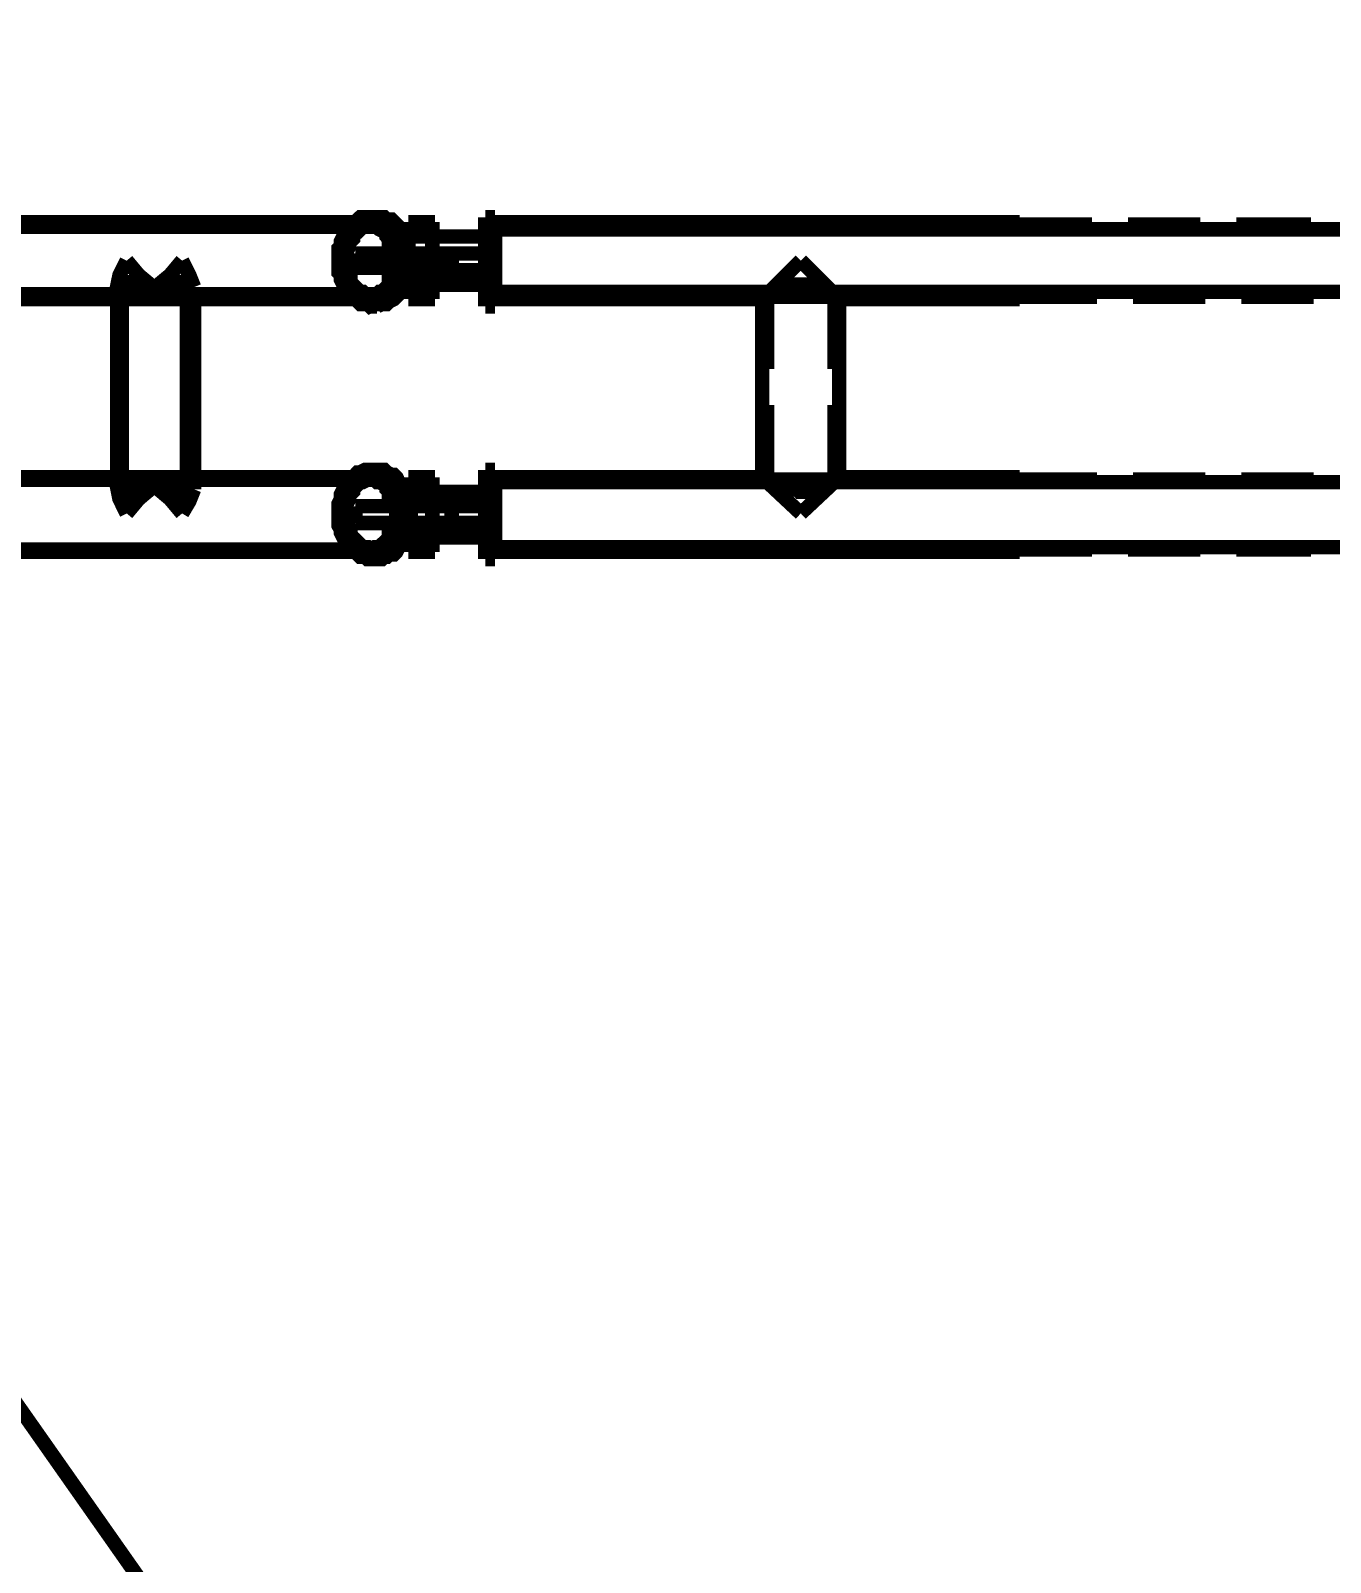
# Model space of a CAD drawing. Extents: x 0.1 to 11.6, y 0.3 to 16.2.
# Drawn here: x 5.672 to 6.572, y 13.002 to 14.063 of the extents above; entities that cross this region are included whole.
import ezdxf

# ---------------------------------------------------------------- set-up
doc = ezdxf.new("R2010")
doc.units = 0
doc.header["$MEASUREMENT"] = 0
doc.dimstyles.get("Standard").update_dxf_attribs({"dimtxt": 0.1, "dimasz": 0.1, "dimexe": 1.25, "dimexo": 0.625, "dimtad": 1, "dimtih": 1, "dimtxsty": 'Standard', "dimcen": 2.5, "dimazin": 3, "dimtfac": 1, "dimtmove": 0, "dimatfit": 3})

# ---------------------------------------------------------------- blocks, each defined once
blk = doc.blocks.new('_CLOSEDFILLED')
at = {"color": 0, "linetype": 'BYBLOCK'}
blk.add_solid([(-1, 0.164), (0, 0), (-1, -0.164)], dxfattribs=at)
blk = doc.blocks.new('*D5')
for p, q in [((4.9083, 14.0133), (4.9083, 15.4649)), ((5.0083, 15.4649), (6.0158, 15.4649)), ((6.9158, 15.4649), (7.9233, 15.4649)), ((8.0233, 14.9517), (8.0233, 15.4649))]:
    blk.add_line(p, q)
at = {"layer": 'Defpoints'}
for p in [(4.9083, 15.4649), (8.0233, 14.9517), (4.9083, 14.0133)]:
    blk.add_point(p, dxfattribs=at)
at = {"xscale": 0.1, "yscale": 0.1, "rotation": 180}
blk.add_blockref('_CLOSEDFILLED', (4.9083, 15.4649), dxfattribs=at)
at = {"xscale": 0.1, "yscale": 0.1}
blk.add_blockref('_CLOSEDFILLED', (8.0233, 15.4649), dxfattribs=at)
at = {"insert": (6.4658, 15.4649), "char_height": 0.1, "attachment_point": 5}
blk.add_mtext('250013512', dxfattribs=at)

msp = doc.modelspace()

# ---------------------------------------------------------------- linework, layer by layer
at = {"color": 0}
for points, const_width in [([(5.90668, 13.93), (5.37831, 13.93)], 0.01), ([(5.88997, 13.885), (5.88835, 13.8867), (5.88667, 13.89), (5.88667, 13.8933), (5.88499, 13.895), (5.88499, 13.8983), (5.88499, 13.9017), (5.88499, 13.905), (5.88499, 13.9083), (5.88499, 13.9117), (5.88667, 13.9133), (5.88667, 13.9167), (5.88835, 13.92), (5.88997, 13.9217), (5.89165, 13.925), (5.89333, 13.9267), (5.89501, 13.9283), (5.89665, 13.93)], 0.01), ([(5.90668, 13.8767), (5.905, 13.8767), (5.90332, 13.8767), (5.90169, 13.8783), (5.90001, 13.8783), (5.89665, 13.88), (5.89501, 13.8817), (5.89333, 13.8834), (5.89333, 13.8867), (5.89165, 13.8883), (5.88997, 13.89), (5.88997, 13.8933), (5.88835, 13.8967), (5.88835, 13.8983), (5.88835, 13.9017), (5.88835, 13.905), (5.88835, 13.9067), (5.88835, 13.91), (5.88997, 13.9133), (5.88997, 13.915), (5.89165, 13.9183), (5.89333, 13.92), (5.89333, 13.9217), (5.89501, 13.925), (5.89665, 13.925), (5.90001, 13.9267), (5.90169, 13.9283), (5.90332, 13.9283), (5.905, 13.93), (5.90668, 13.93)], 0.01), ([(5.89501, 13.885), (5.89333, 13.8867), (5.89165, 13.89), (5.89165, 13.8933), (5.88997, 13.895), (5.88997, 13.8983), (5.88997, 13.9017), (5.88997, 13.905), (5.88997, 13.9083), (5.88997, 13.9117), (5.89165, 13.9133), (5.89165, 13.9167), (5.89333, 13.92), (5.89501, 13.9217), (5.89665, 13.925), (5.89833, 13.9267), (5.90001, 13.9283), (5.90169, 13.93), (5.90332, 13.9317), (5.905, 13.9333), (5.90831, 13.9333), (5.91, 13.9333), (5.91168, 13.9333)], 0.01), ([(5.89665, 13.93), (5.89833, 13.9317), (5.90001, 13.9333), (5.90332, 13.9333), (5.905, 13.9333), (5.90831, 13.9333), (5.91, 13.9333), (5.91168, 13.9333), (5.91499, 13.9317), (5.91667, 13.9317), (5.91835, 13.93), (5.91997, 13.9283), (5.92165, 13.9267), (5.92333, 13.9233), (5.92503, 13.9217), (5.92665, 13.9183), (5.92833, 13.9167), (5.92833, 13.9133), (5.92833, 13.91), (5.93001, 13.9083), (5.93001, 13.905), (5.93001, 13.9017), (5.93001, 13.8983), (5.92833, 13.895), (5.92833, 13.8917), (5.92665, 13.89), (5.92665, 13.8867), (5.92503, 13.8834), (5.92333, 13.8817), (5.92165, 13.88), (5.91997, 13.8783), (5.91835, 13.8767), (5.91667, 13.875), (5.91336, 13.8733), (5.91168, 13.8733), (5.91, 13.8733), (5.90668, 13.8717), (5.905, 13.8733), (5.90332, 13.8733), (5.90001, 13.8733), (5.89833, 13.875), (5.89665, 13.8767)], 0.01), ([(5.91168, 13.9333), (5.90668, 13.9333)], 0.01), ([(5.90668, 13.93), (5.91, 13.93), (5.91168, 13.9283), (5.91336, 13.9283), (5.91499, 13.9267), (5.91667, 13.925), (5.91835, 13.925), (5.91997, 13.9217), (5.92165, 13.92), (5.92333, 13.9183), (5.92503, 13.915), (5.92503, 13.9133), (5.92665, 13.91), (5.92665, 13.9067), (5.92665, 13.905), (5.92665, 13.9017), (5.92665, 13.8983), (5.92665, 13.8967), (5.92503, 13.8933), (5.92503, 13.89), (5.92333, 13.8883), (5.92165, 13.8867), (5.91997, 13.8834), (5.91835, 13.8817), (5.91667, 13.88), (5.91499, 13.8783), (5.91336, 13.8783), (5.91168, 13.8767), (5.91, 13.8767), (5.90668, 13.8767)], 0.01), ([(5.91168, 13.9333), (5.91499, 13.9333), (5.91667, 13.9333), (5.91835, 13.9317), (5.92165, 13.9317), (5.92333, 13.93), (5.92503, 13.9283), (5.92665, 13.9267), (5.92833, 13.9233), (5.93001, 13.9217), (5.93164, 13.9183), (5.93164, 13.9167), (5.93332, 13.9133), (5.93332, 13.91), (5.935, 13.9083), (5.935, 13.905), (5.935, 13.9017), (5.935, 13.8983), (5.93332, 13.895), (5.93332, 13.8917), (5.93164, 13.89), (5.93164, 13.8867), (5.93001, 13.8834), (5.92833, 13.8817), (5.92665, 13.88), (5.92503, 13.8783), (5.92333, 13.8767), (5.91997, 13.875), (5.91835, 13.8733), (5.91667, 13.8733), (5.91499, 13.8733), (5.91168, 13.8717)], 0.01), ([(5.93332, 13.93), (5.93332, 13.92)], 0.01), ([(5.93332, 13.93), (5.94997, 13.93)], 0.01), ([(5.94997, 13.92), (5.94997, 13.93)], 0.01), ([(5.94997, 13.93), (5.95167, 13.93)], 0.01), ([(5.99333, 13.9333), (5.98665, 13.9333)], 0.01), ([(5.98665, 13.9333), (5.98665, 13.9033)], 0.01), ([(5.99333, 13.9333), (5.99333, 13.9033)], 0.01), ([(6.35667, 13.93), (5.99333, 13.93)], 0.01), ([(5.90668, 13.9267), (5.30832, 13.9267)], 0.01), ([(5.91997, 13.92), (5.91997, 13.9083)], 0.01), ([(5.91997, 13.92), (5.93164, 13.92)], 0.01), ([(5.93164, 13.92), (5.93332, 13.92)], 0.01), ([(5.95167, 13.92), (5.93164, 13.92)], 0.01), ([(5.93164, 13.92), (5.94168, 13.92)], 0.01), ([(5.93332, 13.92), (5.93332, 13.8867)], 0.01), ([(5.93332, 13.92), (5.935, 13.92)], 0.01), ([(5.93332, 13.92), (5.935, 13.92)], 0.01), ([(5.93332, 13.92), (5.93332, 13.9083)], 0.01), ([(5.94168, 13.92), (5.98665, 13.92)], 0.01), ([(5.94997, 13.9083), (5.94997, 13.92)], 0.01), ([(5.94997, 13.92), (5.95167, 13.92)], 0.01), ([(5.94997, 13.92), (5.95167, 13.92)], 0.01), ([(5.94997, 13.9083), (5.94997, 13.92)], 0.01), ([(5.95167, 13.92), (5.95335, 13.92)], 0.01), ([(8.22999, 13.925), (5.99333, 13.925)], 0.01), ([(6.40668, 13.93), (6.35667, 13.93)], 0.00667), ([(6.48167, 13.93), (6.43164, 13.93)], 0.00667), ([(6.55832, 13.93), (6.50667, 13.93)], 0.00667), ([(5.89665, 13.9083), (5.89665, 13.8983)], 0.01), ([(5.89665, 13.9083), (5.92833, 13.9083)], 0.01), ([(5.935, 13.9083), (5.91997, 13.9083)], 0.01), ([(5.92833, 13.9083), (5.92833, 13.8983)], 0.01), ([(5.92833, 13.9083), (5.935, 13.9083)], 0.01), ([(5.93332, 13.9083), (5.93332, 13.8983)], 0.01), ([(5.94168, 13.9083), (5.935, 13.9083)], 0.01), ([(5.935, 13.9083), (5.95833, 13.9083)], 0.01), ([(5.94168, 13.9083), (5.98665, 13.9083)], 0.01), ([(5.94997, 13.9083), (5.95167, 13.9083)], 0.01), ([(5.94997, 13.8983), (5.94997, 13.9083)], 0.01), ([(5.94997, 13.8983), (5.94997, 13.9083)], 0.01), ([(5.95833, 13.9083), (5.96332, 13.9083)], 0.01), ([(5.96332, 13.8983), (5.96332, 13.9083)], 0.01), ([(5.73833, 13.9033), (5.73335, 13.8933), (5.73167, 13.885), (5.73335, 13.8783), (5.74001, 13.8767)], 0.01), ([(5.73833, 13.9033), (5.74669, 13.8933), (5.75667, 13.885), (5.76665, 13.8783), (5.77669, 13.8767), (5.78168, 13.8783), (5.785, 13.885)], 0.01), ([(5.74001, 13.8767), (5.74832, 13.8783), (5.75836, 13.885), (5.76833, 13.8933), (5.77669, 13.9033)], 0.01), ([(5.785, 13.885), (5.78168, 13.8933), (5.77669, 13.9033)], 0.01), ([(5.89665, 13.8983), (5.92833, 13.8983)], 0.01), ([(5.92833, 13.8983), (5.935, 13.8983)], 0.01), ([(5.935, 13.8983), (5.95833, 13.8983)], 0.01), ([(5.94997, 13.8967), (5.94997, 13.8983)], 0.01), ([(5.96332, 13.8983), (5.95833, 13.8983)], 0.01), ([(5.98665, 13.9033), (5.98665, 13.8717)], 0.01), ([(5.99333, 13.9033), (5.99333, 13.8717)], 0.01), ([(6.20503, 13.9033), (6.17833, 13.8767)], 0.01), ([(6.23167, 13.8767), (6.20503, 13.9033)], 0.01), ([(5.91997, 13.8967), (5.91997, 13.8867)], 0.01), ([(5.91997, 13.8967), (5.935, 13.8967)], 0.01), ([(5.93164, 13.8867), (5.91997, 13.8867)], 0.01), ([(5.93164, 13.8867), (5.93332, 13.8867)], 0.01), ([(5.95167, 13.8867), (5.93164, 13.8867)], 0.01), ([(5.94168, 13.8867), (5.93164, 13.8867)], 0.01), ([(5.93332, 13.8967), (5.93332, 13.8867)], 0.01), ([(5.93332, 13.8867), (5.93332, 13.8767)], 0.01), ([(5.93332, 13.8867), (5.935, 13.8867)], 0.01), ([(5.93332, 13.8867), (5.935, 13.8867)], 0.01), ([(5.935, 13.8967), (5.94168, 13.8967)], 0.01), ([(5.94168, 13.8967), (5.98665, 13.8967)], 0.01), ([(5.94168, 13.8867), (5.98665, 13.8867)], 0.01), ([(5.94997, 13.8867), (5.94997, 13.8967)], 0.01), ([(5.94997, 13.8867), (5.94997, 13.8967)], 0.01), ([(5.94997, 13.8767), (5.94997, 13.8867)], 0.01), ([(5.94997, 13.8867), (5.95167, 13.8867)], 0.01), ([(5.94997, 13.8867), (5.95167, 13.8867)], 0.01), ([(5.95167, 13.8867), (5.95335, 13.8867)], 0.01), ([(6.22667, 13.8767), (6.22667, 13.8783), (6.22499, 13.8783), (6.22331, 13.88), (6.22168, 13.88), (6.22168, 13.8817), (6.22, 13.8817), (6.22, 13.8834), (6.21832, 13.8834), (6.21669, 13.885), (6.215, 13.885), (6.21332, 13.8867), (6.21164, 13.8867), (6.21001, 13.8883), (6.20833, 13.8883), (6.20665, 13.8883), (6.20503, 13.8883), (6.20335, 13.8883), (6.20167, 13.8883), (6.19997, 13.8883), (6.19997, 13.8867), (6.19835, 13.8867), (6.19667, 13.8867), (6.19499, 13.885), (6.19336, 13.885), (6.19336, 13.8834), (6.19168, 13.8834), (6.19, 13.8817), (6.18832, 13.8817), (6.18832, 13.88), (6.18668, 13.88), (6.18668, 13.8783), (6.185, 13.8783), (6.18332, 13.8767)], 0.00667), ([(5.30832, 13.88), (5.90668, 13.88)], 0.01), ([(5.48503, 13.8767), (5.74001, 13.8767)], 0.01), ([(5.73167, 13.885), (5.73167, 13.8767)], 0.01), ([(5.73167, 13.8767), (5.73167, 13.7533)], 0.01), ([(5.73503, 13.8817), (5.73503, 13.7483)], 0.01), ([(5.74001, 13.8767), (5.785, 13.8767)], 0.01), ([(5.74001, 13.8767), (5.74333, 13.8767)], 0.01), ([(5.77333, 13.8767), (5.77501, 13.8767)], 0.01), ([(5.78, 13.7483), (5.78, 13.8817)], 0.01), ([(5.785, 13.745), (5.785, 13.885)], 0.01), ([(5.785, 13.8767), (5.90668, 13.8767)], 0.01), ([(5.88997, 13.885), (5.89665, 13.8767)], 0.01), ([(5.91168, 13.8717), (5.91, 13.8733), (5.90668, 13.8733), (5.905, 13.8733), (5.90332, 13.875), (5.90169, 13.8767), (5.89833, 13.8783), (5.89665, 13.88), (5.89501, 13.8817), (5.89501, 13.885)], 0.01), ([(5.93332, 13.8767), (5.94997, 13.8767)], 0.01), ([(5.94997, 13.8767), (5.95167, 13.8767)], 0.01), ([(5.99333, 13.8817), (8.22999, 13.8817)], 0.01), ([(5.99333, 13.8767), (6.17833, 13.8767)], 0.01), ([(6.17833, 13.8767), (6.17833, 13.7533)], 0.01), ([(6.23167, 13.8767), (6.35667, 13.8767)], 0.01), ([(6.23167, 13.7533), (6.23167, 13.8767)], 0.01), ([(5.90668, 13.8717), (5.91168, 13.8717)], 0.01), ([(5.98665, 13.8717), (5.99333, 13.8717)], 0.01), ([(6.17833, 13.8767), (6.23167, 13.8767)], 0.00667), ([(6.17833, 13.8767), (6.18332, 13.8767)], 0.00667), ([(6.18332, 13.8767), (6.18332, 13.8283)], 0.00667), ([(6.22667, 13.8767), (6.23167, 13.8767)], 0.00667), ([(6.22667, 13.8283), (6.22667, 13.8767)], 0.00667), ([(6.35667, 13.8767), (6.41, 13.8767)], 0.00667), ([(6.435, 13.8767), (6.48503, 13.8767)], 0.00667), ([(6.50999, 13.8767), (6.56, 13.8767)], 0.00667), ([(6.18332, 13.8033), (6.18332, 13.7533)], 0.00667), ([(6.22667, 13.7533), (6.22667, 13.8033)], 0.00667), ([(5.90668, 13.7517), (5.30832, 13.7517)], 0.01), ([(5.74001, 13.7533), (5.48503, 13.7533)], 0.01), ([(5.74001, 13.7533), (5.73335, 13.7517), (5.73167, 13.7467), (5.73335, 13.7383), (5.73833, 13.7283)], 0.01), ([(5.73167, 13.7533), (5.73167, 13.745)], 0.01), ([(5.785, 13.745), (5.78168, 13.7517), (5.77669, 13.7533), (5.76665, 13.7517), (5.75667, 13.7467), (5.74669, 13.7383), (5.73833, 13.7283)], 0.01), ([(5.77669, 13.7283), (5.76833, 13.7383), (5.75836, 13.7467), (5.74832, 13.7517), (5.74001, 13.7533)], 0.01), ([(5.785, 13.7533), (5.74001, 13.7533)], 0.01), ([(5.74333, 13.7533), (5.74001, 13.7533)], 0.01), ([(5.77501, 13.7533), (5.77333, 13.7533)], 0.01), ([(5.90668, 13.7533), (5.785, 13.7533)], 0.01), ([(5.88997, 13.7083), (5.88835, 13.7116), (5.88667, 13.715), (5.88667, 13.7167), (5.88499, 13.72), (5.88499, 13.7233), (5.88499, 13.7267), (5.88499, 13.73), (5.88499, 13.7333), (5.88499, 13.735), (5.88667, 13.7383), (5.88667, 13.7416), (5.88835, 13.745), (5.88997, 13.7467), (5.89165, 13.7483), (5.89333, 13.7517), (5.89501, 13.7533), (5.89665, 13.7533)], 0.01), ([(5.90668, 13.7017), (5.905, 13.7017), (5.90332, 13.7017), (5.90169, 13.7033), (5.90001, 13.7033), (5.89665, 13.705), (5.89501, 13.7067), (5.89333, 13.7083), (5.89333, 13.71), (5.89165, 13.7133), (5.88997, 13.715), (5.88997, 13.7183), (5.88835, 13.72), (5.88835, 13.7233), (5.88835, 13.7267), (5.88835, 13.7283), (5.88835, 13.7317), (5.88835, 13.735), (5.88997, 13.7367), (5.88997, 13.74), (5.89165, 13.7433), (5.89333, 13.745), (5.89333, 13.7467), (5.89501, 13.7483), (5.89665, 13.75), (5.90001, 13.7517), (5.90169, 13.7533), (5.90332, 13.7533), (5.905, 13.7533), (5.90668, 13.7533)], 0.01), ([(5.89501, 13.7083), (5.89333, 13.7116), (5.89165, 13.715), (5.89165, 13.7167), (5.88997, 13.72), (5.88997, 13.7233), (5.88997, 13.7267), (5.88997, 13.73), (5.88997, 13.7333), (5.88997, 13.735), (5.89165, 13.7383), (5.89165, 13.7416), (5.89333, 13.745), (5.89501, 13.7467), (5.89665, 13.7483), (5.89833, 13.7517), (5.90001, 13.7533), (5.90169, 13.755), (5.90332, 13.7567), (5.905, 13.7567), (5.90831, 13.7584), (5.91, 13.7584), (5.91168, 13.7584)], 0.01), ([(5.89665, 13.7533), (5.89665, 13.755), (5.89833, 13.7567), (5.90001, 13.7567), (5.90332, 13.7584), (5.905, 13.7584), (5.90831, 13.7584), (5.91, 13.7584), (5.91168, 13.7584), (5.91499, 13.7567), (5.91667, 13.755), (5.91835, 13.755), (5.91997, 13.7533), (5.92165, 13.75), (5.92333, 13.7483), (5.92503, 13.7467), (5.92665, 13.7433), (5.92833, 13.7416), (5.92833, 13.7383), (5.92833, 13.735), (5.93001, 13.7317), (5.93001, 13.7283), (5.93001, 13.7267), (5.93001, 13.7233), (5.92833, 13.72), (5.92833, 13.7167), (5.92665, 13.7133), (5.92665, 13.7116), (5.92503, 13.7083), (5.92333, 13.7067), (5.92165, 13.705), (5.91997, 13.7017), (5.91835, 13.7), (5.91667, 13.7), (5.91336, 13.6983), (5.91168, 13.6983), (5.91, 13.6967), (5.90668, 13.6967), (5.905, 13.6967), (5.90332, 13.6983), (5.90001, 13.6983), (5.89833, 13.7), (5.89665, 13.7017)], 0.01), ([(5.91168, 13.7584), (5.90668, 13.7584)], 0.01), ([(5.90668, 13.7533), (5.91, 13.7533), (5.91168, 13.7533), (5.91336, 13.7533), (5.91499, 13.7517), (5.91667, 13.75), (5.91835, 13.7483), (5.91997, 13.7467), (5.92165, 13.745), (5.92333, 13.7433), (5.92503, 13.74), (5.92503, 13.7367), (5.92665, 13.735), (5.92665, 13.7317), (5.92665, 13.7283), (5.92665, 13.7267), (5.92665, 13.7233), (5.92665, 13.72), (5.92503, 13.7183), (5.92503, 13.715), (5.92333, 13.7133), (5.92165, 13.71), (5.91997, 13.7083), (5.91835, 13.7067), (5.91667, 13.705), (5.91499, 13.7033), (5.91336, 13.7033), (5.91168, 13.7017), (5.91, 13.7017), (5.90668, 13.7017)], 0.01), ([(5.91168, 13.7584), (5.91499, 13.7584), (5.91667, 13.7584), (5.91835, 13.7567), (5.92165, 13.755), (5.92333, 13.755), (5.92503, 13.7533), (5.92665, 13.75), (5.92833, 13.7483), (5.93001, 13.7467), (5.93164, 13.7433), (5.93164, 13.7416), (5.93332, 13.7383), (5.93332, 13.735), (5.935, 13.7317), (5.935, 13.7283), (5.935, 13.7267), (5.935, 13.7233), (5.93332, 13.72), (5.93332, 13.7167), (5.93164, 13.7133), (5.93164, 13.7116), (5.93001, 13.7083), (5.92833, 13.7067), (5.92665, 13.705), (5.92503, 13.7017), (5.92333, 13.7), (5.91997, 13.7), (5.91835, 13.6983), (5.91667, 13.6983), (5.91499, 13.6967), (5.91168, 13.6967)], 0.01), ([(5.93332, 13.7533), (5.93332, 13.745)], 0.01), ([(5.93332, 13.7533), (5.94997, 13.7533)], 0.01), ([(5.94997, 13.745), (5.94997, 13.7533)], 0.01), ([(5.94997, 13.7533), (5.95167, 13.7533)], 0.01), ([(5.99333, 13.7584), (5.98665, 13.7584)], 0.01), ([(5.98665, 13.7584), (5.98665, 13.7283)], 0.01), ([(5.99333, 13.7584), (5.99333, 13.7283)], 0.01), ([(6.17833, 13.7533), (5.99333, 13.7533)], 0.01), ([(8.22999, 13.75), (5.99333, 13.75)], 0.01), ([(6.17833, 13.7533), (6.20503, 13.7283)], 0.01), ([(6.23167, 13.7533), (6.17833, 13.7533)], 0.00667), ([(6.18332, 13.7533), (6.17833, 13.7533)], 0.00667), ([(6.18332, 13.7533), (6.185, 13.7533), (6.185, 13.7517), (6.18668, 13.7517), (6.18668, 13.75), (6.18832, 13.75), (6.19, 13.75), (6.19, 13.7483), (6.19168, 13.7483), (6.19168, 13.7467), (6.19336, 13.7467), (6.19499, 13.7467), (6.19499, 13.745), (6.19667, 13.745), (6.19835, 13.7433), (6.19997, 13.7433), (6.20167, 13.7433), (6.20335, 13.7416), (6.20503, 13.7416), (6.20665, 13.7416), (6.20833, 13.7416), (6.20833, 13.7433), (6.21001, 13.7433), (6.21164, 13.7433), (6.21332, 13.745), (6.215, 13.745), (6.21669, 13.7467), (6.21832, 13.7467), (6.21832, 13.7483), (6.22, 13.7483), (6.22168, 13.7483), (6.22168, 13.75), (6.22331, 13.75), (6.22331, 13.7517), (6.22499, 13.7517), (6.22499, 13.7533), (6.22667, 13.7533)], 0.00667), ([(6.20503, 13.7283), (6.23167, 13.7533)], 0.01), ([(6.23167, 13.7533), (6.22667, 13.7533)], 0.00667), ([(6.35667, 13.7533), (6.23167, 13.7533)], 0.01), ([(6.41, 13.7533), (6.35667, 13.7533)], 0.00667), ([(6.48503, 13.7533), (6.435, 13.7533)], 0.00667), ([(6.56, 13.7533), (6.50999, 13.7533)], 0.00667), ([(5.77669, 13.7283), (5.78168, 13.7367), (5.785, 13.745)], 0.01), ([(5.91997, 13.7433), (5.91997, 13.7333)], 0.01), ([(5.91997, 13.7433), (5.93164, 13.7433)], 0.01), ([(5.93164, 13.745), (5.93164, 13.7433)], 0.01), ([(5.95167, 13.745), (5.93164, 13.745)], 0.01), ([(5.93164, 13.7433), (5.94168, 13.7433)], 0.01), ([(5.93332, 13.745), (5.93332, 13.7433)], 0.01), ([(5.93332, 13.745), (5.93332, 13.7433)], 0.01), ([(5.93332, 13.7433), (5.93332, 13.7116)], 0.01), ([(5.93332, 13.7433), (5.93332, 13.7333)], 0.01), ([(5.94168, 13.7433), (5.98665, 13.7433)], 0.01), ([(5.94997, 13.7433), (5.94997, 13.745)], 0.01), ([(5.94997, 13.7433), (5.94997, 13.745)], 0.01), ([(5.94997, 13.7333), (5.94997, 13.7433)], 0.01), ([(5.94997, 13.7333), (5.94997, 13.7433)], 0.01), ([(5.95167, 13.7433), (5.95167, 13.745)], 0.01), ([(5.89665, 13.7333), (5.89665, 13.7217)], 0.01), ([(5.89665, 13.7333), (5.92833, 13.7333)], 0.01), ([(5.935, 13.7333), (5.91997, 13.7333)], 0.01), ([(5.92833, 13.7333), (5.92833, 13.7217)], 0.01), ([(5.92833, 13.7333), (5.935, 13.7333)], 0.01), ([(5.93332, 13.7333), (5.93332, 13.7217)], 0.01), ([(5.94168, 13.7333), (5.935, 13.7333)], 0.01), ([(5.935, 13.7333), (5.95833, 13.7333)], 0.01), ([(5.94168, 13.7333), (5.98665, 13.7333)], 0.01), ([(5.94997, 13.7333), (5.95167, 13.7333)], 0.01), ([(5.94997, 13.7217), (5.94997, 13.7333)], 0.01), ([(5.94997, 13.7217), (5.94997, 13.7333)], 0.01), ([(5.95833, 13.7333), (5.96332, 13.7333)], 0.01), ([(5.96332, 13.7217), (5.96332, 13.7333)], 0.01), ([(5.98665, 13.7283), (5.98665, 13.6967)], 0.01), ([(5.99333, 13.7283), (5.99333, 13.6967)], 0.01), ([(5.89665, 13.7217), (5.92833, 13.7217)], 0.01), ([(5.91997, 13.7217), (5.91997, 13.7116)], 0.01), ([(5.91997, 13.7217), (5.935, 13.7217)], 0.01), ([(5.92833, 13.7217), (5.935, 13.7217)], 0.01), ([(5.93332, 13.7217), (5.93332, 13.7116)], 0.01), ([(5.935, 13.7217), (5.94168, 13.7217)], 0.01), ([(5.935, 13.7217), (5.95833, 13.7217)], 0.01), ([(5.94168, 13.7217), (5.98665, 13.7217)], 0.01), ([(5.94997, 13.7217), (5.95167, 13.7217)], 0.01), ([(5.94997, 13.7116), (5.94997, 13.7217)], 0.01), ([(5.94997, 13.7116), (5.94997, 13.7217)], 0.01), ([(5.96332, 13.7217), (5.95833, 13.7217)], 0.01), ([(5.88997, 13.7083), (5.89665, 13.7017)], 0.01), ([(5.91168, 13.6967), (5.91, 13.6967), (5.90668, 13.6983), (5.905, 13.6983), (5.90332, 13.7), (5.90169, 13.7017), (5.89833, 13.7033), (5.89665, 13.705), (5.89501, 13.7067), (5.89501, 13.7083)], 0.01), ([(5.93164, 13.7116), (5.91997, 13.7116)], 0.01), ([(5.93164, 13.7116), (5.93164, 13.71)], 0.01), ([(5.94168, 13.7116), (5.93164, 13.7116)], 0.01), ([(5.95167, 13.71), (5.93164, 13.71)], 0.01), ([(5.93332, 13.7116), (5.93332, 13.71)], 0.01), ([(5.93332, 13.7116), (5.93332, 13.71)], 0.01), ([(5.93332, 13.71), (5.93332, 13.7017)], 0.01), ([(5.94168, 13.7116), (5.98665, 13.7116)], 0.01), ([(5.94997, 13.71), (5.94997, 13.7116)], 0.01), ([(5.94997, 13.71), (5.94997, 13.7116)], 0.01), ([(5.94997, 13.7017), (5.94997, 13.71)], 0.01), ([(5.95167, 13.71), (5.95167, 13.7116)], 0.01), ([(5.30832, 13.7033), (5.90668, 13.7033)], 0.01), ([(5.37831, 13.7017), (5.90668, 13.7017)], 0.01), ([(5.90668, 13.6967), (5.91168, 13.6967)], 0.01), ([(5.93332, 13.7017), (5.94997, 13.7017)], 0.01), ([(5.94997, 13.7017), (5.95167, 13.7017)], 0.01), ([(5.98665, 13.6967), (5.99333, 13.6967)], 0.01), ([(5.99333, 13.705), (8.22999, 13.705)], 0.01), ([(5.99333, 13.7017), (6.35667, 13.7017)], 0.01), ([(6.35667, 13.7017), (6.40668, 13.7017)], 0.00667), ([(6.43164, 13.7017), (6.48167, 13.7017)], 0.00667), ([(6.50667, 13.7017), (6.55832, 13.7017)], 0.00667), ([(5.32167, 13.5967), (6.23335, 12.2983)], 0.01)]:
    msp.add_lwpolyline(points, dxfattribs=dict(at, const_width=const_width))
at = {"color": 0, "const_width": 0.01}
for points in [[(5.90668, 13.88), (5.905, 13.88), (5.90332, 13.88), (5.90169, 13.8817), (5.90001, 13.8817), (5.89833, 13.8834), (5.89665, 13.885), (5.89501, 13.8867), (5.89333, 13.8883), (5.89333, 13.8917), (5.89165, 13.8933), (5.89165, 13.8967), (5.88997, 13.8983), (5.88997, 13.9017), (5.88997, 13.9033), (5.88997, 13.9067), (5.88997, 13.9083), (5.89165, 13.9117), (5.89165, 13.915), (5.89333, 13.9167), (5.89501, 13.9183), (5.89501, 13.92), (5.89665, 13.9217), (5.89833, 13.9233), (5.90001, 13.925), (5.90169, 13.9267), (5.905, 13.9267), (5.90668, 13.9267), (5.90831, 13.9267), (5.91, 13.9267), (5.91168, 13.9267), (5.91336, 13.925), (5.91667, 13.9233), (5.91835, 13.9217), (5.91835, 13.92), (5.91997, 13.9183), (5.92165, 13.9167), (5.92333, 13.915), (5.92333, 13.9117), (5.92333, 13.9083), (5.92503, 13.9067), (5.92503, 13.9033), (5.92503, 13.9017), (5.92503, 13.8983), (5.92333, 13.8967), (5.92333, 13.8933), (5.92165, 13.8917), (5.92165, 13.8883), (5.91997, 13.8867), (5.91835, 13.885), (5.91667, 13.8834), (5.91499, 13.8817), (5.91336, 13.8817), (5.91168, 13.88), (5.91, 13.88), (5.90668, 13.88)], [(5.74333, 13.8767), (5.74164, 13.8767), (5.74001, 13.8767), (5.73833, 13.8767), (5.73833, 13.8783), (5.73665, 13.8783), (5.73665, 13.88), (5.73665, 13.8817), (5.73503, 13.8817), (5.73503, 13.8834), (5.73665, 13.8834), (5.73665, 13.885), (5.73665, 13.8867), (5.73833, 13.8867), (5.73833, 13.8883), (5.74001, 13.8883), (5.74164, 13.8883), (5.74333, 13.8883), (5.74501, 13.8883), (5.74669, 13.8883), (5.74669, 13.8867), (5.74832, 13.8867), (5.75, 13.8867), (5.75, 13.885), (5.75168, 13.885), (5.75331, 13.8834), (5.75499, 13.8834), (5.75667, 13.8817), (5.75836, 13.8817), (5.75999, 13.88), (5.76167, 13.88), (5.76335, 13.8783), (5.76497, 13.8783), (5.76665, 13.8783), (5.76833, 13.8767), (5.77001, 13.8767), (5.77165, 13.8767), (5.77333, 13.8767), (5.77501, 13.8767), (5.77669, 13.8767), (5.77669, 13.8783), (5.77832, 13.8783), (5.77832, 13.88), (5.78, 13.88), (5.78, 13.8817), (5.78, 13.8834), (5.78, 13.885), (5.77832, 13.885), (5.77832, 13.8867), (5.77669, 13.8867), (5.77669, 13.8883), (5.77501, 13.8883), (5.77333, 13.8883), (5.77165, 13.8883), (5.77001, 13.8883), (5.77001, 13.8867), (5.76833, 13.8867), (5.76665, 13.8867), (5.76497, 13.885), (5.76335, 13.885), (5.76335, 13.8834), (5.76167, 13.8834), (5.75999, 13.8834), (5.75999, 13.8817), (5.75836, 13.8817), (5.75667, 13.8817), (5.75667, 13.88), (5.75499, 13.88), (5.75331, 13.88), (5.75331, 13.8783), (5.75168, 13.8783), (5.75, 13.8783), (5.74832, 13.8783), (5.74832, 13.8767), (5.74669, 13.8767), (5.74501, 13.8767), (5.74333, 13.8767)], [(5.74333, 13.7533), (5.74501, 13.7533), (5.74669, 13.7533), (5.74832, 13.7533), (5.75, 13.7533), (5.75168, 13.7517), (5.75331, 13.7517), (5.75499, 13.7517), (5.75499, 13.75), (5.75667, 13.75), (5.75836, 13.75), (5.75836, 13.7483), (5.75999, 13.7483), (5.76167, 13.7483), (5.76167, 13.7467), (5.76335, 13.7467), (5.76497, 13.7467), (5.76497, 13.745), (5.76665, 13.745), (5.76833, 13.7433), (5.77001, 13.7433), (5.77165, 13.7433), (5.77165, 13.7416), (5.77333, 13.7416), (5.77501, 13.7416), (5.77501, 13.7433), (5.77669, 13.7433), (5.77832, 13.7433), (5.77832, 13.745), (5.78, 13.7467), (5.78, 13.7483), (5.78, 13.75), (5.78, 13.7517), (5.77832, 13.7517), (5.77832, 13.7533), (5.77669, 13.7533), (5.77501, 13.7533), (5.77333, 13.7533), (5.77165, 13.7533), (5.77001, 13.7533), (5.76833, 13.7533), (5.76665, 13.7533), (5.76497, 13.7533), (5.76497, 13.7517), (5.76335, 13.7517), (5.76167, 13.7517), (5.75999, 13.75), (5.75836, 13.75), (5.75667, 13.7483), (5.75499, 13.7483), (5.75331, 13.7467), (5.75168, 13.7467), (5.75, 13.745), (5.74832, 13.745), (5.74832, 13.7433), (5.74669, 13.7433), (5.74501, 13.7433), (5.74333, 13.7433), (5.74333, 13.7416), (5.74164, 13.7416), (5.74001, 13.7416), (5.74001, 13.7433), (5.73833, 13.7433), (5.73665, 13.745), (5.73665, 13.7467), (5.73503, 13.7483), (5.73503, 13.75), (5.73665, 13.75), (5.73665, 13.7517), (5.73665, 13.7533), (5.73833, 13.7533), (5.74001, 13.7533), (5.74164, 13.7533), (5.74333, 13.7533)], [(5.90668, 13.7033), (5.905, 13.705), (5.90332, 13.705), (5.90169, 13.705), (5.90001, 13.7067), (5.89833, 13.7083), (5.89665, 13.71), (5.89501, 13.7116), (5.89333, 13.7133), (5.89333, 13.715), (5.89165, 13.7183), (5.89165, 13.72), (5.88997, 13.7233), (5.88997, 13.725), (5.88997, 13.7283), (5.88997, 13.7317), (5.88997, 13.7333), (5.89165, 13.7367), (5.89165, 13.7383), (5.89333, 13.7416), (5.89501, 13.7433), (5.89501, 13.745), (5.89665, 13.7467), (5.89833, 13.7483), (5.90001, 13.75), (5.90169, 13.75), (5.905, 13.7517), (5.90668, 13.7517), (5.90831, 13.7517), (5.91, 13.7517), (5.91168, 13.75), (5.91336, 13.75), (5.91667, 13.7483), (5.91835, 13.7467), (5.91835, 13.745), (5.91997, 13.7433), (5.92165, 13.7416), (5.92333, 13.7383), (5.92333, 13.7367), (5.92333, 13.7333), (5.92503, 13.7317), (5.92503, 13.7283), (5.92503, 13.725), (5.92503, 13.7233), (5.92333, 13.72), (5.92333, 13.7183), (5.92165, 13.715), (5.92165, 13.7133), (5.91997, 13.7116), (5.91835, 13.71), (5.91667, 13.7083), (5.91499, 13.7067), (5.91336, 13.705), (5.91168, 13.705), (5.91, 13.705), (5.90668, 13.7033)]]:
    msp.add_lwpolyline(points, close=True, dxfattribs=at)

# ---------------------------------------------------------------- dimensions: what is measured, and where the dimension line sits
at = {"linetype": 'Continuous'}
dim = msp.add_linear_dim(base=(4.90831, 15.46495), p1=(4.90831, 14.0133), p2=(8.02333, 14.9517), text='250013512', dimstyle='Standard', dxfattribs=at)
dim.commit()
dim.dimension.update_dxf_attribs({"geometry": '*D5', "text_midpoint": (6.46582, 15.46495)})

doc.saveas('drawing.dxf')
